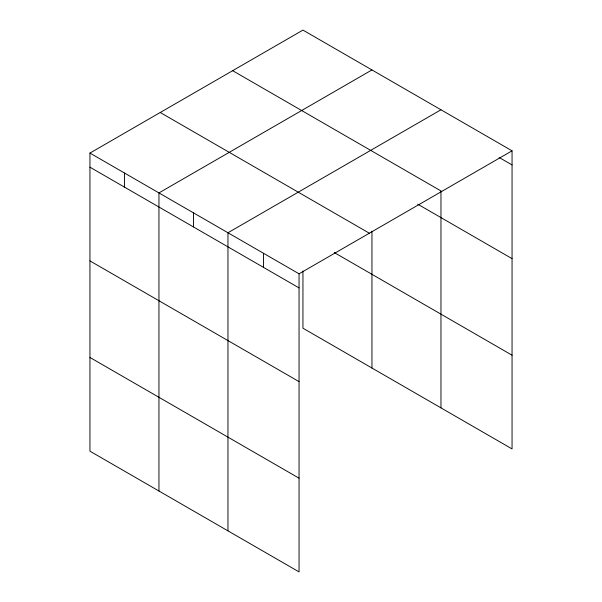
<?xml version="1.0" encoding="UTF-8"?>
<svg xmlns="http://www.w3.org/2000/svg" width="602" height="602" viewBox="0 0 602 602"><rect width="100%" height="100%" fill="white"/><g stroke="black" fill="none" stroke-linecap="round" stroke-linejoin="round"><path stroke-width="0.9" d="M89.946 153.081L299.051 273.805L299.051 571.9L89.946 451.176L89.946 153.081L302.949 30.1L512.054 150.824L512.054 448.919L302.949 328.195L302.949 271.028M371.953 69.937L158.951 192.918L158.951 491.014M440.965 109.782L227.955 232.756L227.955 530.851M299.051 273.805L512.054 150.824M499.133 157.468L512.054 164.925M232.658 70.682L441.763 191.406M417.69 204.161L512.054 258.642M160.237 112.499L369.342 233.222M334.245 252.547L512.054 355.203M89.946 167.183L299.051 287.906M89.946 260.899L299.051 381.623M89.946 357.46L299.051 478.184M440.965 191.361L440.965 407.87M371.953 231.191L371.953 368.033M263.503 253.284L263.503 267.386M193.453 212.837L193.453 226.939M124.448 173L124.448 187.102"/></g></svg>
